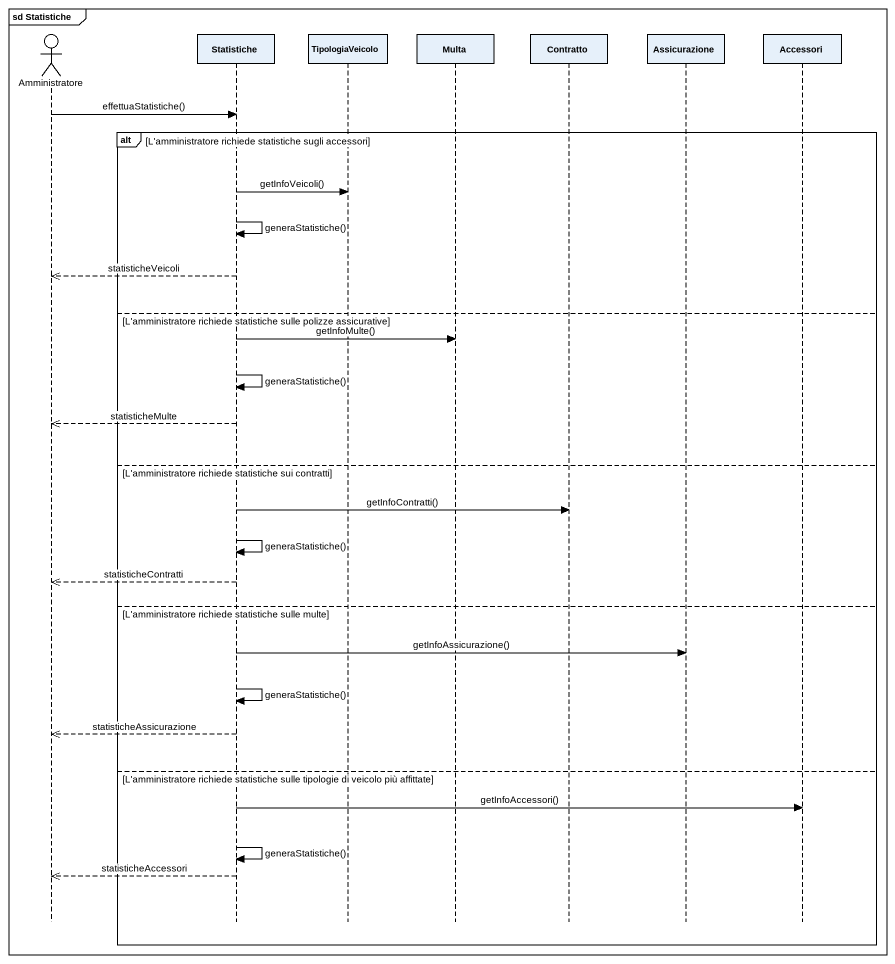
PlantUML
@startuml
mainframe sd Statistiche
hide footbox
actor Amministratore
participant Statistiche
participant TipologiaVeicolo
participant Multa
participant Contratto
participant Assicurazione
participant Accessori

Amministratore -> Statistiche : effettuaStatistiche()
alt L'amministratore richiede statistiche sugli accessori
  Statistiche -> TipologiaVeicolo : getInfoVeicoli()
  Statistiche -> Statistiche : generaStatistiche()
  Statistiche -->> Amministratore : statisticheVeicoli
else L'amministratore richiede statistiche sulle polizze assicurative
  Statistiche -> Multa : getInfoMulte()
  Statistiche -> Statistiche : generaStatistiche()
  Statistiche -->> Amministratore : statisticheMulte
else L'amministratore richiede statistiche sui contratti
  Statistiche -> Contratto : getInfoContratti()
  Statistiche -> Statistiche : generaStatistiche()
  Statistiche -->> Amministratore : statisticheContratti
else L'amministratore richiede statistiche sulle multe
  Statistiche -> Assicurazione : getInfoAssicurazione()
  Statistiche -> Statistiche : generaStatistiche()
  Statistiche -->> Amministratore : statisticheAssicurazione
else L'amministratore richiede statistiche sulle tipologie di veicolo più affittate
  Statistiche -> Accessori : getInfoAccessori()
  Statistiche -> Statistiche : generaStatistiche()
  Statistiche -->> Amministratore : statisticheAccessori
end
@enduml
